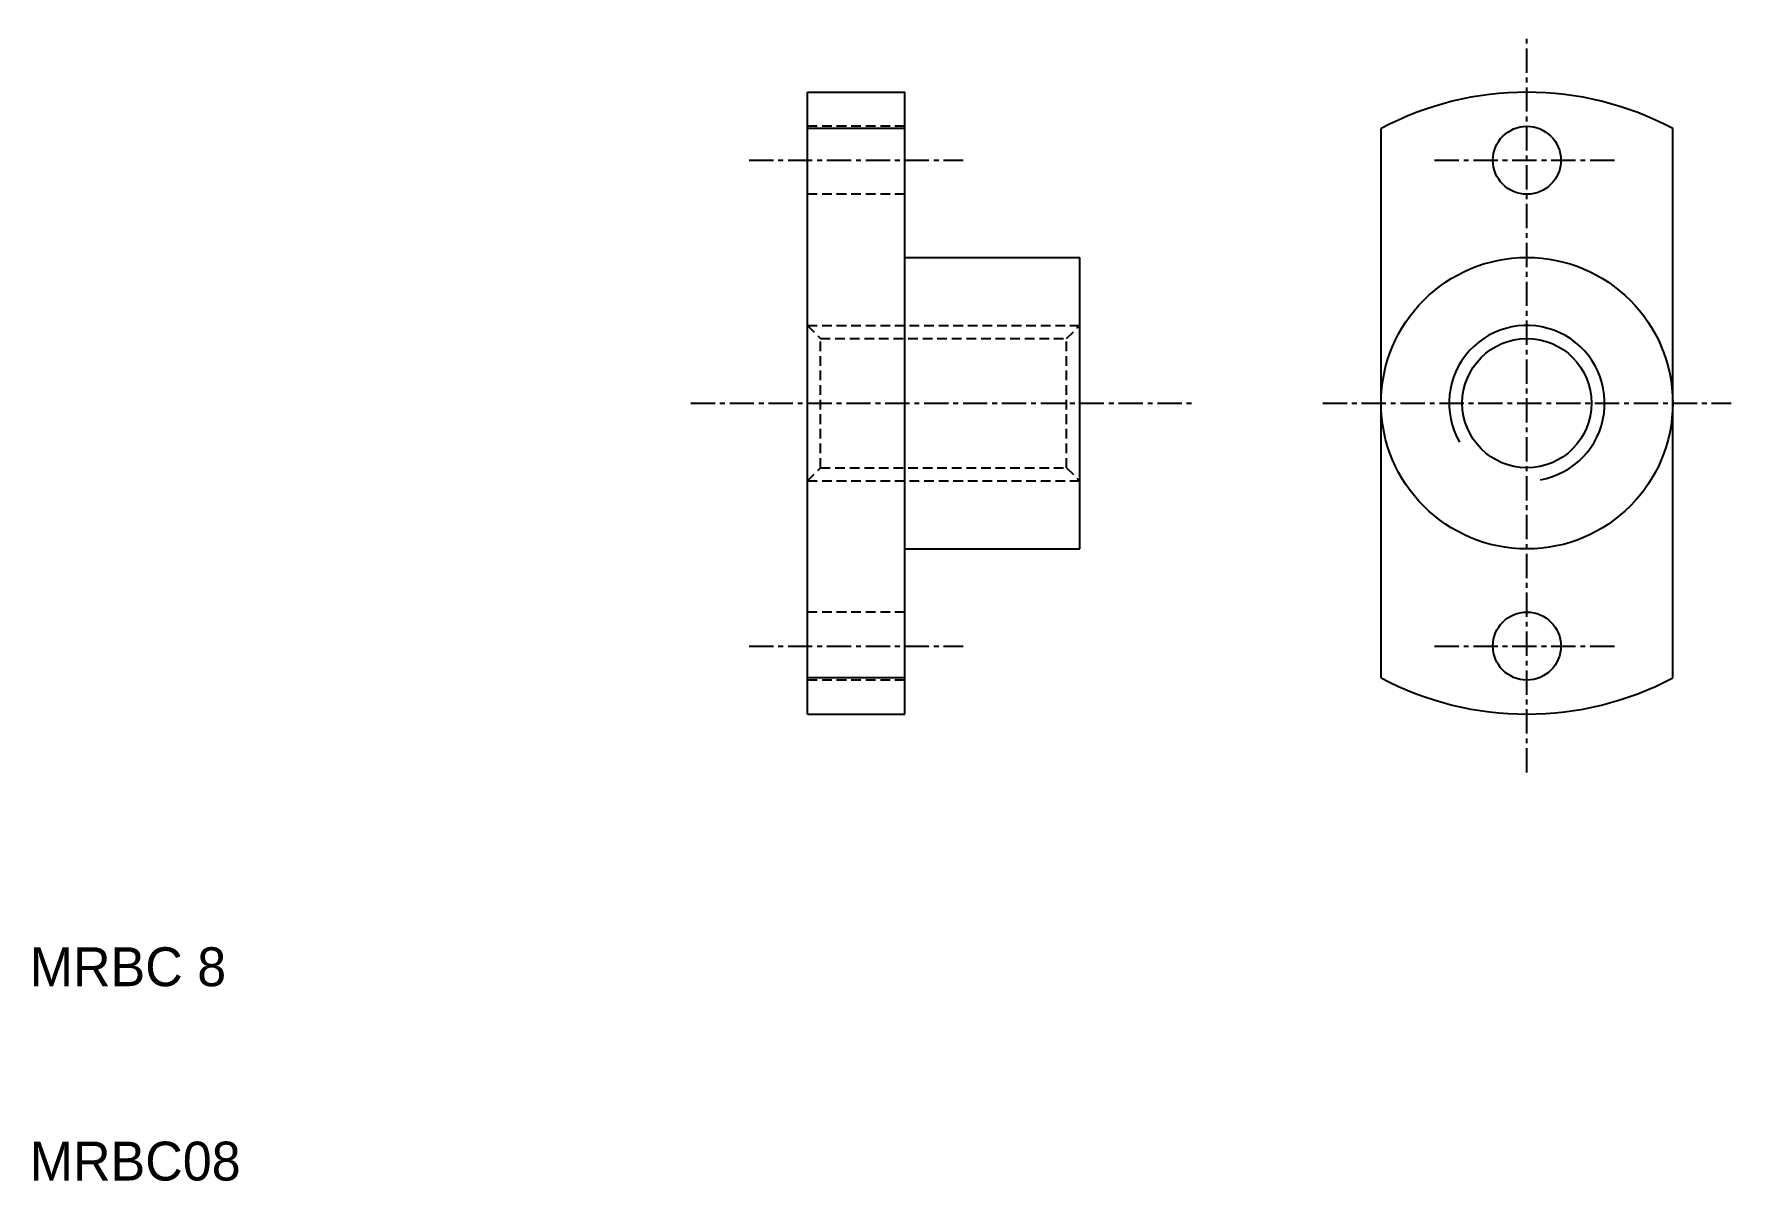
# Model space of a CAD drawing. Extents: x 10.2 to 97.5, y 10 to 69.
import ezdxf

# ---------------------------------------------------------------- set-up
doc = ezdxf.new("R2010")
doc.units = 0
doc.linetypes.add('CENTER', pattern=[2, 1.25, -0.25, 0.25, -0.25])
doc.linetypes.add('DASHED', pattern=[0.75, 0.5, -0.25])
doc.layers.get('0').update_dxf_attribs({"linetype": 'CONTINUOUS'})
doc.layers.add('CENTER', color=1, linetype='CENTER')

msp = doc.modelspace()

# ---------------------------------------------------------------- linework, layer by layer
at = {"color": 7, "linetype": 'CONTINUOUS'}
for p, q in [((50, 34), (50, 66)), ((50, 66), (55, 66)), ((55, 34), (55, 66)), ((55, 64.133), (50, 64.133)), ((79.5, 35.867), (79.5, 64.133)), ((94.5, 35.867), (94.5, 64.133)), ((55, 57.5), (64, 57.5)), ((64, 42.5), (64, 57.5)), ((55, 42.5), (64, 42.5)), ((55, 35.867), (50, 35.867)), ((50, 34), (55, 34))]:
    msp.add_line(p, q, dxfattribs=at)
at = {"color": 3, "linetype": 'DASHED'}
for p, q in [((55, 64.25), (50, 64.25)), ((55, 60.75), (50, 60.75)), ((50, 54), (64, 54)), ((50, 54), (50.676, 53.323)), ((50.676, 53.323), (63.323, 53.323)), ((50.676, 46.676), (50.676, 53.323)), ((63.323, 53.323), (64, 54)), ((63.323, 46.676), (63.323, 53.323)), ((50, 46), (50.676, 46.676)), ((50.676, 46.676), (63.323, 46.676)), ((63.323, 46.676), (64, 46)), ((50, 46), (64, 46)), ((55, 39.25), (50, 39.25)), ((55, 35.75), (50, 35.75))]:
    msp.add_line(p, q, dxfattribs=at)
at = {"color": 7, "linetype": 'CONTINUOUS'}
for centre, radius in [((87, 62.5), 1.75), ((87, 62.5), 1.75), ((87, 50), 7.5), ((87, 50), 3.324), ((87, 37.5), 1.75), ((87, 37.5), 1.75)]:
    msp.add_circle(centre, radius, dxfattribs=at)
for start, end in [(62.04681, 117.95319), (242.04681, 297.95319)]:
    msp.add_arc((87, 50), 16, start, end, dxfattribs=at)
at = {"color": 3, "linetype": 'CONTINUOUS'}
msp.add_arc((87, 50), 4, 280, 210, dxfattribs=at)
at = {"layer": 'CENTER', "color": 1, "linetype": 'CENTER'}
for p, q in [((87, 31), (87, 69)), ((47, 62.5), (58, 62.5)), ((82.25, 62.5), (91.75, 62.5)), ((44, 50), (70, 50)), ((76.5, 50), (97.5, 50)), ((47, 37.5), (58, 37.5)), ((82.25, 37.5), (91.75, 37.5))]:
    msp.add_line(p, q, dxfattribs=at)

# ---------------------------------------------------------------- texts
at = {"color": 7, "linetype": 'CONTINUOUS'}
for s, p in [('MRBC 8', (10, 20)), ('MRBC08', (10, 10))]:
    msp.add_text(s, height=2, dxfattribs=at).set_placement(p)

doc.saveas('drawing.dxf')
